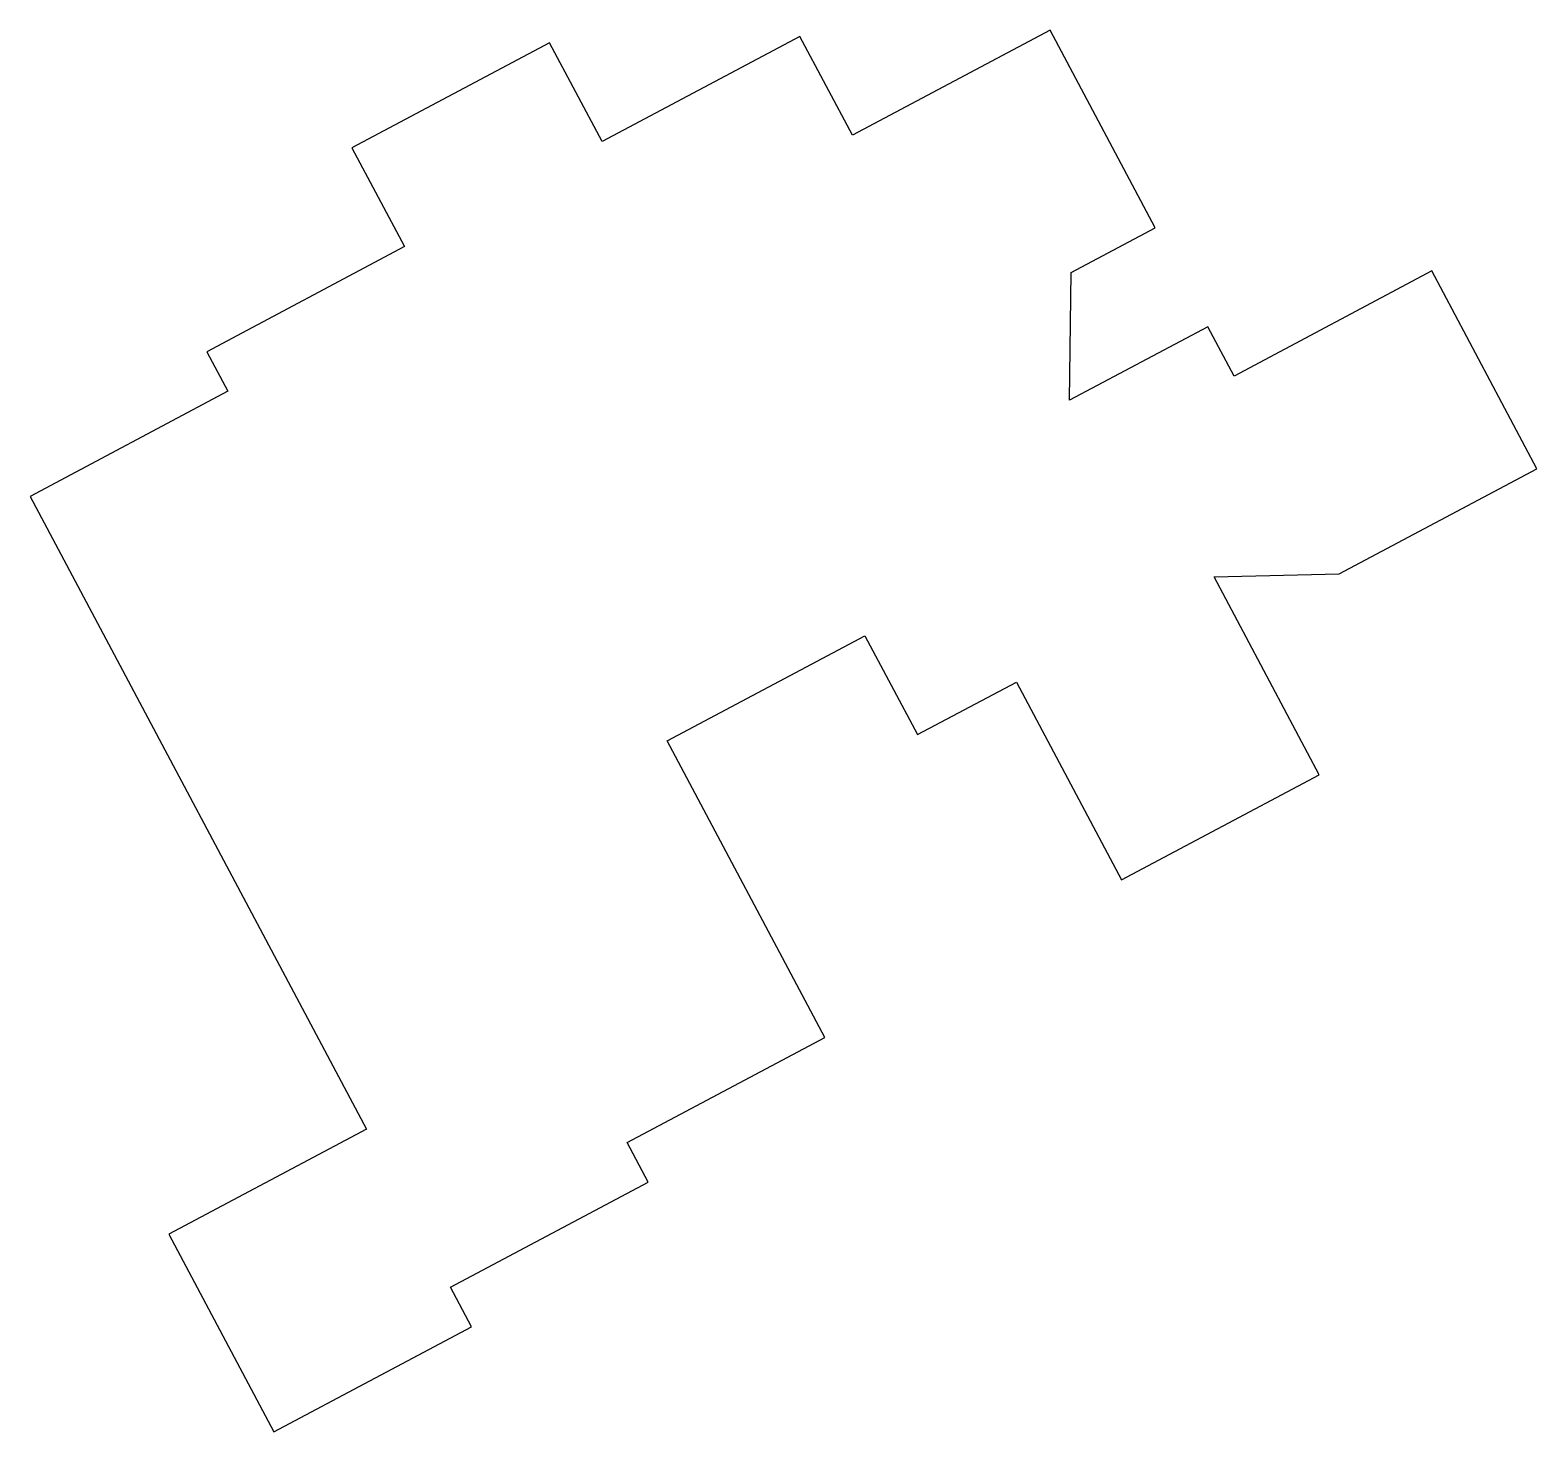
# Model space of a CAD drawing. Header units: millimetres. Extents: x 208 to 336, y -217 to -98.
import ezdxf

# ---------------------------------------------------------------- set-up
doc = ezdxf.new("R2010")
doc.units = ezdxf.units.MM

msp = doc.modelspace()

# ---------------------------------------------------------------- linework, layer by layer
for p, q in [((273.51, -98.35), (256.73, -107.27)), ((277.97, -106.74), (273.51, -98.35)), ((294.75, -97.82), (277.97, -106.74)), ((303.67, -114.6), (294.75, -97.82)), ((252.27, -98.89), (235.5, -107.81)), ((256.73, -107.27), (252.27, -98.89)), ((235.5, -107.81), (239.96, -116.19)), ((296.54, -118.39), (303.67, -114.6)), ((239.96, -116.19), (223.18, -125.11)), ((296.38, -129.23), (296.54, -118.39)), ((327.13, -118.26), (310.36, -127.18)), ((336.05, -135.04), (327.13, -118.26)), ((308.13, -122.99), (296.38, -129.23)), ((310.36, -127.18), (308.13, -122.99)), ((223.18, -125.11), (224.97, -128.47)), ((224.97, -128.47), (208.19, -137.39)), ((319.28, -143.96), (336.05, -135.04)), ((208.19, -137.39), (236.73, -191.07)), ((308.66, -144.22), (319.28, -143.96)), ((317.58, -161), (308.66, -144.22)), ((262.26, -158.13), (279.03, -149.21)), ((279.03, -149.21), (283.49, -157.6)), ((283.49, -157.6), (291.88, -153.14)), ((291.88, -153.14), (300.8, -169.92)), ((275.64, -183.3), (262.26, -158.13)), ((300.8, -169.92), (317.58, -161)), ((258.86, -192.22), (275.64, -183.3)), ((236.73, -191.07), (219.96, -199.99)), ((260.65, -195.57), (258.86, -192.22)), ((243.87, -204.49), (260.65, -195.57)), ((219.96, -199.99), (228.88, -216.77)), ((245.65, -207.85), (243.87, -204.49)), ((228.88, -216.77), (245.65, -207.85))]:
    msp.add_line(p, q)

doc.saveas('drawing.dxf')
